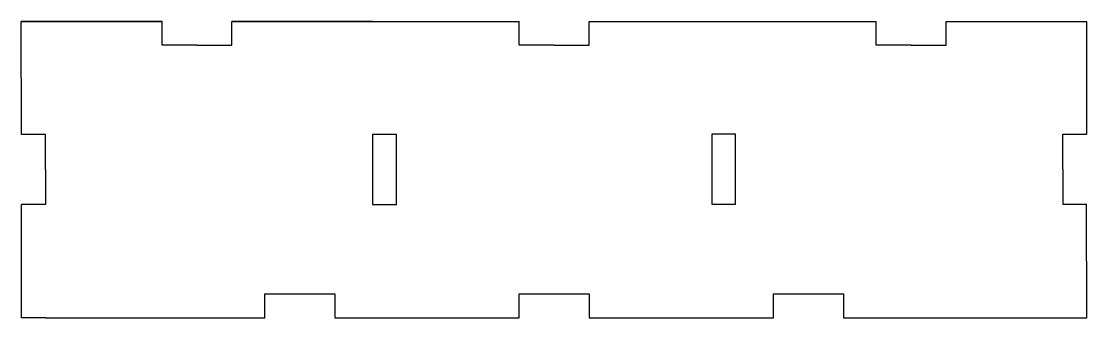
# Model space of a CAD drawing. Header units: inches. Extents: x 0 to 9, y -0.2 to 2.3.
import ezdxf

# ---------------------------------------------------------------- set-up
doc = ezdxf.new("R2010")
doc.units = ezdxf.units.IN
doc.layers.get('0').update_dxf_attribs({"linetype": 'CONTINUOUS'})

msp = doc.modelspace()

# ---------------------------------------------------------------- linework, layer by layer
for p, q in [((-0.0014, 1.3443), (-0.0023, 2.2992)), ((1.1867, 2.2992), (-0.0023, 2.2992)), ((-0.0023, 2.2992), (1.1867, 2.2992)), ((1.1867, 2.0984), (1.1867, 2.2992)), ((1.7772, 2.0984), (1.7772, 2.3)), ((2.9662, 2.2992), (1.7772, 2.2992)), ((1.7772, 2.2992), (4.2041, 2.2992)), ((4.2041, 2.0984), (4.2041, 2.2992)), ((4.7947, 2.0984), (4.7947, 2.2992)), ((4.7947, 2.2992), (7.221, 2.2992)), ((6.0326, 2.2992), (7.221, 2.2992)), ((7.221, 2.0984), (7.221, 2.2992)), ((7.8116, 2.0984), (7.8116, 2.2992)), ((7.8116, 2.2992), (9, 2.2992)), ((7.8116, 2.2992), (9, 2.2992)), ((8.9998, 1.348), (9, 2.2992)), ((1.4819, 2.0984), (1.1867, 2.0984)), ((1.4819, 2.0984), (1.7772, 2.0984)), ((4.4994, 2.0984), (4.2041, 2.0984)), ((4.4994, 2.0984), (4.7947, 2.0984)), ((7.5163, 2.0984), (7.221, 2.0984)), ((7.5163, 2.0984), (7.8116, 2.0984)), ((0.2008, 1.3445), (-0.0014, 1.3443)), ((0.2008, 1.0492), (0.2008, 1.3445)), ((8.7979, 1.0528), (8.7977, 1.348)), ((8.7977, 1.348), (8.9998, 1.348)), ((0.2008, 1.0492), (0.2008, 0.7539)), ((8.7979, 1.0528), (8.7982, 0.7575)), ((0.2008, 0.7539), (-0.0008, 0.7537)), ((0.0002, -0.2008), (-0.0008, 0.7537)), ((8.7982, 0.7575), (8.9997, 0.7575)), ((9, -0.2008), (8.9997, 0.7575)), ((2.055, -0.2008), (2.055, 0)), ((2.055, 0), (2.6456, 0)), ((2.6456, 0), (2.6456, -0.2008)), ((4.2045, -0.2008), (4.2045, 0)), ((4.2045, 0), (4.7951, 0)), ((4.7951, 0), (4.7951, -0.2008)), ((6.354, -0.2008), (6.354, 0)), ((6.354, 0), (6.9446, 0)), ((6.9446, 0), (6.9446, -0.2008)), ((0.2008, -0.2008), (0.0002, -0.2008)), ((0.2008, -0.2008), (2.055, -0.2008)), ((2.6456, -0.2008), (4.2045, -0.2008)), ((4.7951, -0.2008), (6.354, -0.2008)), ((6.9446, -0.2008), (8.7992, -0.2008)), ((8.7992, -0.2008), (9, -0.2008))]:
    msp.add_line(p, q)
for points in [[(2.9662, 0.7551), (3.167, 0.7551), (3.167, 1.3457), (2.9662, 1.3457)], [(5.8319, 0.7563), (6.0326, 0.7563), (6.0326, 1.3469), (5.8319, 1.3469)]]:
    msp.add_lwpolyline(points, close=True)

doc.saveas('drawing.dxf')
